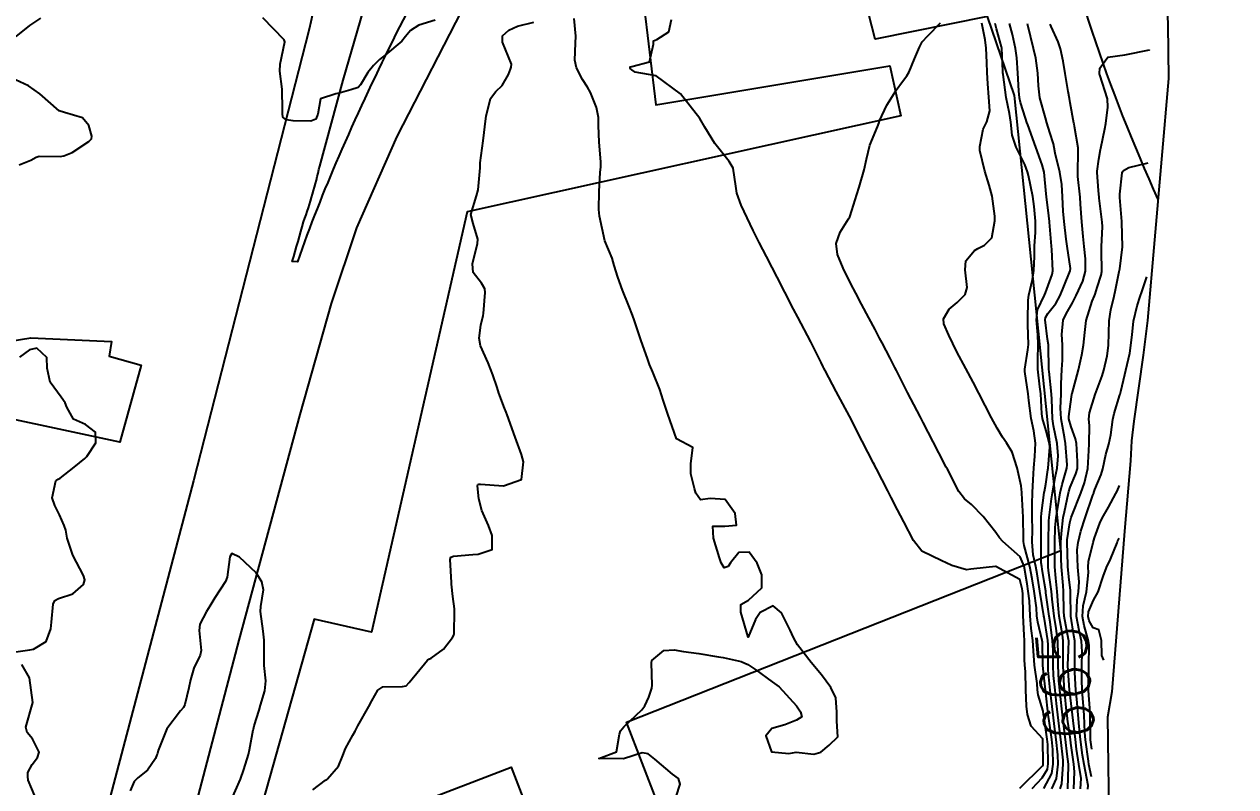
# Model space of a CAD drawing. Header units: metres. Extents: x 292545 to 299085, y 7450245 to 7463078.
# Drawn here: x 296784.5 to 296882.8, y 7460967.7 to 7461029.5 of the extents above; entities that cross this region are included whole.
import ezdxf
from ezdxf.enums import TextEntityAlignment as Align

# ---------------------------------------------------------------- set-up
doc = ezdxf.new("R2010")
doc.units = ezdxf.units.M
for name, color, linetype in [('Area', 45, 'Continuous'), ('Cotas', 45, 'Continuous'), ('Curvas de Nivel 1m', 11, 'Continuous'), ('Curvas de Nivel 5m', 15, 'Continuous'), ('Edificações', 30, 'Continuous'), ('Vias Primárias', 230, 'Continuous')]:
    doc.layers.add(name, color=color, linetype=linetype)
doc.styles.add('Style-STANDARD', font='STANDARD.shx')

msp = doc.modelspace()

# ---------------------------------------------------------------- linework, layer by layer
at = {"layer": 'Area'}
msp.add_polyline3d([(296877.243, 7461031.632, 665.394), (296877.322, 7461029.535, 665.815), (296877.375, 7461025.16, 666.194), (296875.678, 7461005.518, 673.602), (296875.344, 7461002.917, 666.782), (296875.31, 7461002.7, 666.592), (296874.555, 7460997.35, 672.542), (296874.371, 7460995.776, 666.973), (296874.292, 7460994.137, 674.774), (296873.819, 7460988.437, 673.823), (296872.774, 7460975.411, 669.542), (296872.422, 7460973.348, 668.744), (296872.558, 7460963.685, 682.706)], dxfattribs=at)
at = {"layer": 'Curvas de Nivel 1m', "flags": 128}
for points, elevation in [([(296783.843, 7461028.55), (296784.952, 7461029.439), (296785.858, 7461030.052)], 656), ([(296817.859, 7461029.873), (296816.544, 7461029.472), (296815.846, 7461029.029), (296815.456, 7461028.558), (296815.143, 7461028.18), (296813.822, 7461027.061), (296813.34, 7461026.682), (296812.863, 7461026.21), (296812.398, 7461025.623), (296811.797, 7461024.638), (296811.603, 7461024.414), (296811.015, 7461024.228), (296810.078, 7461023.947), (296809.788, 7461023.896), (296808.557, 7461023.486), (296808.341, 7461022.264), (296808.169, 7461021.856), (296807.757, 7461021.691), (296806.323, 7461021.719), (296805.758, 7461021.796), (296805.486, 7461022.02), (296805.456, 7461022.295), (296805.473, 7461022.589), (296805.443, 7461024.295), (296805.239, 7461025.731), (296805.291, 7461026.298), (296805.668, 7461028.129), (296805.61, 7461028.293), (296803.859, 7461030.074)], 657), ([(296807.929, 7460967.448), (296808.968, 7460968.252), (296809.066, 7460968.308), (296809.125, 7460968.36), (296810.005, 7460969.376), (296810.368, 7460970.238), (296810.576, 7460970.819), (296811.17, 7460971.898), (296811.364, 7460972.227), (296811.591, 7460972.638), (296812.467, 7460974.211), (296812.722, 7460974.685), (296813.213, 7460975.55), (296813.611, 7460975.802), (296815.218, 7460975.83), (296815.494, 7460975.9), (296815.76, 7460976.172), (296817.241, 7460977.97), (296817.339, 7460978.052), (296817.528, 7460978.147), (296818.523, 7460978.865), (296819.26, 7460979.808), (296819.378, 7460980.013), (296819.406, 7460980.129), (296819.433, 7460981.986), (296819.425, 7460982.129), (296819.303, 7460983.15), (296819.188, 7460984.131), (296819.179, 7460984.268), (296819.077, 7460986.133), (296819.137, 7460986.34), (296819.346, 7460986.411), (296820.906, 7460986.548), (296821.34, 7460986.56), (296822.484, 7460986.955), (296822.493, 7460988.093), (296822.178, 7460988.905), (296821.645, 7460990.106), (296821.397, 7460991.05), (296821.283, 7460992.111), (296821.314, 7460992.211), (296821.414, 7460992.244), (296821.547, 7460992.24), (296823.413, 7460992.119), (296824.868, 7460992.616), (296825.017, 7460994.064), (296824.853, 7460994.651), (296824.364, 7460996.071), (296823.699, 7460997.858), (296823.616, 7460998.079), (296823.486, 7460998.411), (296823.034, 7460999.623), (296822.878, 7461000.089), (296822.546, 7461001.127), (296822.156, 7461002.094), (296821.543, 7461003.468), (296821.436, 7461004.102), (296821.563, 7461005.153), (296821.752, 7461005.917), (296821.773, 7461006.098), (296821.916, 7461007.779), (296821.884, 7461008.097), (296821.607, 7461008.552), (296820.931, 7461009.426), (296820.897, 7461010.111), (296821.302, 7461011.768), (296821.324, 7461012.105), (296820.95, 7461013.399), (296820.763, 7461014.114), (296821.214, 7461015.633), (296821.362, 7461016.105), (296821.499, 7461017.891), (296821.5, 7461018.103), (296821.518, 7461018.301), (296821.743, 7461020.1), (296821.967, 7461021.892), (296821.995, 7461022.098), (296822.349, 7461023.53), (296822.79, 7461024.09), (296823.303, 7461024.58), (296823.807, 7461025.472), (296823.985, 7461025.904), (296824.039, 7461026.078), (296824.045, 7461026.306), (296823.821, 7461026.9), (296823.319, 7461028.085), (296823.33, 7461028.596), (296823.848, 7461029.079), (296824.534, 7461029.388), (296825.858, 7461029.704)], 657), ([(296837.103, 7460965.92), (296837.747, 7460967.911), (296837.596, 7460968.382), (296837.131, 7460968.726), (296835.68, 7460969.935), (296835.15, 7460970.387), (296834.649, 7460970.448), (296833.143, 7460969.97), (296831.143, 7460969.99), (296832.587, 7460970.54), (296832.818, 7460971.974), (296832.897, 7460972.251), (296833.179, 7460972.582), (296834.633, 7460973.948), (296834.877, 7460974.265), (296835.209, 7460974.988), (296835.442, 7460975.716), (296835.459, 7460975.938), (296835.415, 7460977.765), (296835.458, 7460977.938), (296836.421, 7460978.758), (296837.252, 7460978.808), (296838.026, 7460978.683), (296839.249, 7460978.505), (296840.865, 7460978.255), (296841.246, 7460978.188), (296842.695, 7460977.855), (296843.24, 7460977.636), (296843.878, 7460977.196), (296845.219, 7460976.224), (296845.783, 7460975.814), (296847.198, 7460974.267), (296847.504, 7460973.797), (296847.613, 7460973.372), (296847.186, 7460973.1), (296846.25, 7460972.742), (296845.179, 7460972.423), (296844.705, 7460971.827), (296845.154, 7460970.542), (296846.551, 7460970.407), (296847.153, 7460970.502), (296848.581, 7460970.356), (296849.154, 7460970.523), (296849.848, 7460971.085), (296850.534, 7460971.76), (296850.464, 7460973.039), (296850.462, 7460973.761), (296850.374, 7460974.931), (296849.971, 7460975.769), (296849.228, 7460976.78), (296848.388, 7460977.789), (296847.257, 7460979.215), (296846.947, 7460979.803), (296846.667, 7460980.411), (296845.961, 7460981.813), (296845.299, 7460982.393), (296844.25, 7460981.836), (296843.852, 7460981.273), (296843.263, 7460979.85), (296842.672, 7460981.856), (296842.657, 7460982.499), (296843.303, 7460982.832), (296844.377, 7460983.834), (296844.376, 7460984.886), (296843.995, 7460985.84), (296843.346, 7460986.731), (296842.493, 7460986.712), (296841.835, 7460985.865), (296841.639, 7460985.558), (296841.329, 7460985.461), (296841.075, 7460985.873), (296840.947, 7460986.266), (296840.451, 7460987.879), (296840.4, 7460988.852), (296841.373, 7460988.852), (296842.316, 7460988.918), (296842.211, 7460989.862), (296841.394, 7460991.006), (296840.191, 7460991.086), (296839.394, 7460990.974), (296839.02, 7460991.516), (296838.902, 7460991.898), (296838.611, 7460993.088), (296838.613, 7460993.902), (296838.762, 7460995.216), (296837.453, 7460995.92), (296836.73, 7460997.928), (296836.366, 7460999.06), (296836.085, 7460999.934), (296835.517, 7461001.318), (296835.265, 7461001.943), (296835.116, 7461002.357), (296834.553, 7461003.95), (296834.034, 7461005.49), (296833.882, 7461005.957), (296833.584, 7461006.7), (296833.069, 7461007.968), (296832.678, 7461009.038), (296832.397, 7461009.978), (296832.217, 7461010.57), (296831.643, 7461011.99), (296831.19, 7461013.995), (296831.15, 7461014.523), (296831.171, 7461015.995), (296831.258, 7461017.536), (296831.307, 7461017.986), (296831.317, 7461018.388), (296831.182, 7461019.988), (296831.111, 7461021.344), (296831.113, 7461021.99), (296830.961, 7461022.806), (296830.47, 7461024), (296830.228, 7461024.435), (296829.804, 7461025.075), (296829.319, 7461026.015), (296829.195, 7461026.641), (296829.253, 7461028.016), (296829.267, 7461028.59), (296829.137, 7461030.017)], 658), ([(296865.31, 7460967.587), (296867.141, 7460969.397), (296867.204, 7460969.498), (296867.214, 7460969.559), (296867.184, 7460971.548), (296867.173, 7460971.597), (296866.241, 7460972.632), (296865.942, 7460973.579), (296865.858, 7460974.238), (296865.804, 7460975.581), (296865.774, 7460977.043), (296865.725, 7460977.583), (296865.702, 7460978.038), (296865.702, 7460979.583), (296865.677, 7460979.994), (296865.587, 7460981.585), (296865.545, 7460983.351), (296865.522, 7460983.587), (296865.496, 7460983.769), (296865.322, 7460984.514), (296863.368, 7460985.574), (296863.333, 7460985.576), (296861.568, 7460985.39), (296861.33, 7460985.343), (296860.991, 7460985.296), (296859.786, 7460985.653), (296859.336, 7460985.869), (296858.97, 7460986.032), (296857.35, 7460986.814), (296856.677, 7460987.687), (296855.887, 7460989.185), (296855.618, 7460989.698), (296855.387, 7460990.154), (296854.864, 7460991.174), (296854.589, 7460991.712), (296853.673, 7460993.482), (296853.549, 7460993.728), (296853.508, 7460993.803), (296853.435, 7460993.952), (296852.513, 7460995.739), (296851.483, 7460997.75), (296850.417, 7460999.761), (296849.52, 7461001.456), (296849.41, 7461001.66), (296849.353, 7461001.773), (296849.176, 7461002.128), (296848.35, 7461003.788), (296848.081, 7461004.315), (296847.568, 7461005.273), (296847.285, 7461005.803), (296846.956, 7461006.429), (296846.241, 7461007.814), (296845.611, 7461009.042), (296845.209, 7461009.824), (296844.746, 7461010.715), (296844.166, 7461011.835), (296843.658, 7461012.83), (296843.181, 7461013.847), (296842.707, 7461014.878), (296842.338, 7461015.86), (296842.259, 7461016.422), (296842.057, 7461017.865), (296841.721, 7461018.423), (296840.56, 7461019.882), (296839.756, 7461021.211), (296839.335, 7461021.894), (296837.783, 7461023.91), (296835.804, 7461025.368), (296834.097, 7461025.669), (296833.812, 7461025.846), (296833.687, 7461025.961), (296833.693, 7461026.083), (296833.815, 7461026.125), (296835.268, 7461026.495), (296835.568, 7461027.943), (296835.581, 7461028.198), (296835.838, 7461028.302), (296836.835, 7461028.938), (296837.053, 7461029.922)], 659), ([(296867.273, 7460967.559), (296867.897, 7460968.791), (296868.021, 7460969.551), (296867.986, 7460970.726), (296867.906, 7460971.553), (296867.691, 7460973.052), (296867.626, 7460973.556), (296867.429, 7460975.34), (296867.408, 7460975.558), (296867.235, 7460977), (296867.179, 7460977.561), (296867.142, 7460979.442), (296867.127, 7460979.562), (296866.761, 7460981.051), (296866.703, 7460981.569), (296866.656, 7460982.206), (296866.471, 7460983.573), (296866.319, 7460984.571), (296866.121, 7460985.578), (296865.669, 7460987.274), (296865.618, 7460987.586), (296865.621, 7460987.842), (296865.577, 7460989.578), (296865.463, 7460991.519), (296865.463, 7460991.579), (296865.411, 7460992.103), (296865.097, 7460993.585), (296864.69, 7460994.836), (296864.226, 7460995.598), (296863.904, 7460996.05), (296863.465, 7460996.789), (296863.011, 7460997.615), (296862.493, 7460998.615), (296861.974, 7460999.625), (296861.512, 7461000.52), (296860.929, 7461001.636), (296860.208, 7461002.978), (296859.864, 7461003.647), (296859.56, 7461004.324), (296859.151, 7461005.238), (296859.111, 7461005.657), (296859.581, 7461006.435), (296860.239, 7461006.991), (296860.879, 7461007.637), (296861.028, 7461008.209), (296860.863, 7461009.638), (296860.919, 7461010.348), (296861.639, 7461011.208), (296861.898, 7461011.37), (296862.435, 7461011.622), (296863.046, 7461012.219), (296863.297, 7461013.614), (296863.288, 7461013.994), (296863.075, 7461015.616), (296862.826, 7461016.495), (296862.471, 7461017.622), (296862.067, 7461019.298), (296862.057, 7461019.627), (296862.341, 7461021.04), (296862.624, 7461021.621), (296862.878, 7461022.513), (296862.792, 7461023.62), (296862.714, 7461024.706), (296862.674, 7461025.621), (296862.636, 7461026.433), (296862.576, 7461027.619), (296862.496, 7461028.276), (296862.24, 7461029.624)], 661), ([(296867.918, 7460967.552), (296868.289, 7460968.391), (296868.426, 7460969.547), (296868.399, 7460970.302), (296868.272, 7460971.549), (296868.128, 7460972.606), (296868.007, 7460973.552), (296867.859, 7460974.901), (296867.786, 7460975.554), (296867.622, 7460977.171), (296867.601, 7460977.556), (296867.604, 7460979.212), (296867.582, 7460979.557), (296867.282, 7460981.451), (296867.264, 7460981.541), (296867.262, 7460981.56), (296867.26, 7460981.584), (296866.946, 7460983.565), (296866.726, 7460984.968), (296866.607, 7460985.571), (296866.405, 7460986.517), (296866.325, 7460987.576), (296866.334, 7460988.537), (296866.314, 7460989.571), (296866.304, 7460990.661), (296866.331, 7460991.571), (296866.385, 7460992.604), (296866.454, 7460993.57), (296866.523, 7460994.489), (296866.575, 7460995.569), (296866.461, 7460996.572), (296866.236, 7460997.572), (296866.033, 7460999.037), (296865.98, 7460999.575), (296865.716, 7461001.383), (296865.719, 7461001.578), (296865.975, 7461003.147), (296866.006, 7461003.575), (296865.974, 7461005.171), (296865.958, 7461005.576), (296865.991, 7461007.174), (296866.049, 7461007.575), (296866.329, 7461008.856), (296866.451, 7461009.572), (296866.491, 7461010.715), (296866.501, 7461011.571), (296866.577, 7461012.648), (296866.573, 7461013.571), (296866.482, 7461014.771), (296866.366, 7461015.573), (296866.017, 7461017.27), (296865.941, 7461017.578), (296865.722, 7461018.175), (296865.013, 7461019.591), (296864.703, 7461020.546), (296864.591, 7461021.598), (296864.474, 7461022.303), (296864.198, 7461023.604), (296863.96, 7461025.459), (296863.946, 7461025.608), (296863.941, 7461025.735), (296863.853, 7461027.6), (296863.834, 7461027.706), (296863.427, 7461029.184), (296863.306, 7461029.608)], 662), ([(296868.578, 7460967.545), (296868.727, 7460967.944), (296868.835, 7460969.543), (296868.824, 7460969.867), (296868.64, 7460971.545), (296868.563, 7460972.162), (296868.387, 7460973.548), (296868.285, 7460974.466), (296868.169, 7460975.55), (296868.054, 7460976.729), (296868.012, 7460977.552), (296868.007, 7460978.801), (296867.975, 7460979.553), (296867.762, 7460981.071), (296867.685, 7460981.556), (296867.431, 7460983.439), (296867.417, 7460983.559), (296867.319, 7460984.196), (296867.131, 7460985.363), (296867.092, 7460985.564), (296867.041, 7460985.86), (296867.032, 7460987.565), (296867.055, 7460989.24), (296867.053, 7460989.563), (296867.06, 7460989.889), (296867.299, 7460991.561), (296867.315, 7460991.65), (296867.413, 7460992.26), (296867.586, 7460993.403), (296867.607, 7460993.558), (296867.746, 7460995.261), (296867.719, 7460995.557), (296867.463, 7460996.563), (296867.162, 7460997.563), (296867.098, 7460997.945), (296867.006, 7460999.565), (296866.934, 7461000.14), (296866.773, 7461001.567), (296866.777, 7461002.325), (296866.81, 7461003.567), (296866.769, 7461004.36), (296866.674, 7461005.569), (296866.759, 7461006.391), (296867.305, 7461007.563), (296867.401, 7461007.757), (296867.605, 7461008.361), (296867.925, 7461009.25), (296867.986, 7461009.556), (296867.918, 7461011.279), (296867.893, 7461011.557), (296867.729, 7461013.492), (296867.723, 7461013.559), (296867.67, 7461014.008), (296867.482, 7461015.562), (296867.455, 7461015.803), (296867.282, 7461017.564), (296867.133, 7461018.155), (296866.612, 7461019.571), (296865.954, 7461021.385), (296865.885, 7461021.579), (296865.766, 7461021.925), (296865.38, 7461023.187), (296865.291, 7461023.587), (296865.233, 7461024.147), (296865.159, 7461025.59), (296865.069, 7461026.835), (296864.965, 7461027.589), (296864.725, 7461028.71), (296864.474, 7461029.594)], 663), ([(296869.212, 7460967.539), (296869.266, 7460969.414), (296869.257, 7460969.539), (296869.155, 7460970.345), (296869.016, 7460971.542), (296868.995, 7460971.721), (296868.768, 7460973.544), (296868.711, 7460974.031), (296868.548, 7460975.547), (296868.483, 7460976.288), (296868.415, 7460977.548), (296868.413, 7460978.387), (296868.389, 7460979.549), (296868.267, 7460980.556), (296868.103, 7460981.552), (296867.937, 7460982.92), (296867.877, 7460983.554), (296867.643, 7460985.243), (296867.617, 7460985.557), (296867.636, 7460987.28), (296867.64, 7460987.557), (296867.674, 7460989.263), (296867.693, 7460989.557), (296867.89, 7460991.063), (296867.963, 7460991.554), (296868.185, 7460992.789), (296868.339, 7460993.551), (296868.436, 7460994.557), (296868.346, 7460995.551), (296868.049, 7460996.973), (296867.956, 7460997.555), (296867.904, 7460999.148), (296867.888, 7460999.556), (296867.684, 7461001.395), (296867.673, 7461001.558), (296867.633, 7461003.478), (296867.628, 7461003.559), (296867.557, 7461004.011), (296867.366, 7461005.562), (296867.384, 7461005.753), (296867.578, 7461006.083), (296868.229, 7461006.911), (296868.578, 7461007.55), (296868.877, 7461008.274), (296869.41, 7461009.542), (296869.43, 7461009.737), (296869.142, 7461011.545), (296869.068, 7461012.127), (296868.906, 7461013.548), (296868.826, 7461014.398), (296868.768, 7461015.544), (296868.712, 7461016.554), (296868.57, 7461017.547), (296868.19, 7461019.1), (296868.102, 7461019.555), (296868.044, 7461019.854), (296867.755, 7461020.774), (296867.511, 7461021.563), (296867.385, 7461021.945), (296866.929, 7461023.569), (296866.828, 7461024.539), (296866.785, 7461025.57), (296866.608, 7461026.789), (296866.43, 7461027.574), (296865.955, 7461029.476), (296865.934, 7461029.579)], 664), ([(296870.234, 7460967.529), (296870.281, 7460968.379), (296870.111, 7460969.53), (296869.924, 7460970.77), (296869.823, 7460971.534), (296869.636, 7460973.088), (296869.587, 7460973.536), (296869.36, 7460975.39), (296869.344, 7460975.539), (296869.237, 7460977.14), (296869.214, 7460977.54), (296869.214, 7460977.569), (296869.255, 7460978.785), (296869.284, 7460979.54), (296869.279, 7460979.556), (296869.264, 7460979.642), (296868.919, 7460981.544), (296868.881, 7460981.952), (296868.869, 7460983.544), (296868.839, 7460984.023), (296868.696, 7460985.546), (296868.67, 7460986.22), (296868.653, 7460987.547), (296868.682, 7460988.235), (296868.843, 7460989.545), (296868.925, 7460990.008), (296869.258, 7460991.541), (296869.287, 7460991.659), (296869.41, 7460991.999), (296869.87, 7460993.09), (296869.981, 7460993.532), (296869.999, 7460994.092), (296869.904, 7460995.533), (296869.837, 7460995.914), (296869.467, 7460996.9), (296869.296, 7460997.542), (296869.29, 7460997.727), (296869.5, 7460999.343), (296869.532, 7460999.51), (296869.542, 7460999.539), (296869.56, 7460999.596), (296870.082, 7461001.532), (296870.337, 7461002.732), (296870.469, 7461003.526), (296870.577, 7461004.539), (296870.704, 7461005.523), (296871.172, 7461007.099), (296871.367, 7461007.513), (296871.438, 7461007.67), (296871.603, 7461008.186), (296871.925, 7461009.2), (296871.971, 7461009.507), (296871.936, 7461011.211), (296871.939, 7461011.507), (296872.022, 7461013.144), (296872.006, 7461013.507), (296871.75, 7461015.452), (296871.746, 7461015.509), (296871.698, 7461016.061), (296871.594, 7461017.511), (296871.594, 7461017.632), (296871.729, 7461018.606), (296871.863, 7461019.387), (296871.892, 7461019.509), (296872.207, 7461021.057), (296872.28, 7461021.505), (296872.459, 7461022.821), (296872.436, 7461023.503), (296871.812, 7461025.435), (296871.783, 7461025.51), (296871.78, 7461025.544), (296871.818, 7461025.976), (296872.466, 7461026.865), (296873.829, 7461027.066), (296875.833, 7461027.46), (296875.833, 7461027.46)], 666), ([(296784.106, 7461018.158), (296785.032, 7461018.537), (296785.487, 7461018.77), (296785.726, 7461018.86), (296787.411, 7461018.828), (296787.727, 7461018.876), (296788.388, 7461019.158), (296789.738, 7461020.037), (296789.96, 7461020.258), (296789.987, 7461020.478), (296789.751, 7461021.331), (296789.227, 7461021.958), (296787.762, 7461022.388), (296787.34, 7461022.514), (296785.783, 7461023.902), (296784.848, 7461024.539), (296783.798, 7461025.052)], 656), ([(296870.827, 7460967.523), (296870.849, 7460967.8), (296870.523, 7460969.526), (296870.403, 7460970.279), (296870.234, 7460971.529), (296870.12, 7460972.594), (296870.049, 7460973.531), (296869.927, 7460974.812), (296869.86, 7460975.534), (296869.781, 7460976.988), (296869.777, 7460977.532), (296869.787, 7460978.071), (296869.775, 7460979.532), (296869.704, 7460979.97), (296869.445, 7460981.538), (296869.418, 7460983.432), (296869.428, 7460983.538), (296869.437, 7460983.661), (296869.322, 7460984.489), (296869.207, 7460985.541), (296869.201, 7460985.675), (296869.152, 7460987.542), (296869.16, 7460987.747), (296869.379, 7460989.118), (296869.476, 7460989.539), (296869.524, 7460989.677), (296870.265, 7460991.527), (296870.569, 7460992.369), (296870.822, 7460993.519), (296870.921, 7460994.991), (296870.939, 7460995.518), (296870.957, 7460997.007), (296870.924, 7460997.518), (296870.972, 7460998.026), (296871.431, 7460999.511), (296871.505, 7460999.731), (296871.986, 7461001.037), (296872.139, 7461001.504), (296872.398, 7461002.643), (296872.51, 7461003.5), (296872.545, 7461004.519), (296872.576, 7461005.5), (296872.701, 7461006.38), (296872.966, 7461007.496), (296873.09, 7461008.006), (296873.388, 7461009.492), (296873.417, 7461009.7), (296873.643, 7461011.49), (296873.597, 7461013.491), (296873.593, 7461013.562), (296873.426, 7461015.493), (296873.423, 7461015.765), (296873.611, 7461017.491), (296873.633, 7461017.572), (296873.716, 7461017.697), (296874.152, 7461017.918), (296875.723, 7461018.31)], 667), ([(296871.133, 7460968.52), (296870.925, 7460969.522), (296870.878, 7460969.791), (296870.646, 7460971.525), (296870.592, 7460972.113), (296870.53, 7460973.527), (296870.48, 7460974.248), (296870.374, 7460975.528), (296870.34, 7460976.415), (296870.35, 7460977.523), (296870.369, 7460978.638), (296870.306, 7460979.524), (296870.123, 7460980.379), (296869.917, 7460981.53), (296869.954, 7460982.879), (296870.068, 7460983.529), (296870.131, 7460984.338), (296870.02, 7460985.53), (296869.961, 7460986.924), (296870.042, 7460987.53), (296870.277, 7460988.432), (296870.604, 7460989.522), (296871.248, 7460991.359), (296871.309, 7460991.511), (296871.332, 7460991.583), (296871.408, 7460991.827), (296871.906, 7460993.025), (296872.059, 7460993.504), (296872.303, 7460994.643), (296872.531, 7460995.499), (296872.7, 7460996.258), (296872.874, 7460997.496), (296872.983, 7460997.992), (296873.424, 7460999.491), (296873.444, 7460999.55), (296873.506, 7460999.759), (296874.234, 7461002.866), (296874.437, 7461004.352), (296874.526, 7461005.476), (296874.827, 7461006.713), (296875.085, 7461007.468), (296875.214, 7461007.85), (296875.613, 7461009.06)], 668), ([(296783.243, 7460978.56), (296784.963, 7460978.819), (296785.248, 7460978.878), (296786.279, 7460979.499), (296786.668, 7460980.516), (296786.728, 7460981.065), (296786.864, 7460982.514), (296786.99, 7460982.819), (296787.298, 7460982.989), (296788.454, 7460983.346), (296789.309, 7460984.103), (296789.427, 7460984.488), (296789.318, 7460984.845), (296788.438, 7460986.499), (296787.997, 7460987.863), (296787.871, 7460988.505), (296787.756, 7460988.893), (296787.375, 7460989.753), (296786.978, 7460990.514), (296786.765, 7460991.143), (296787.071, 7460992.513), (296787.271, 7460992.654), (296787.415, 7460992.742), (296788.549, 7460993.618), (296789.431, 7460994.329), (296789.511, 7460994.4), (296789.581, 7460994.479), (296790.325, 7460995.596), (296790.297, 7460996.472), (296789.469, 7460997.074), (296788.495, 7460997.517), (296787.952, 7460998.503), (296787.827, 7460998.846), (296787.491, 7460999.303), (296786.618, 7461000.519), (296786.377, 7461001.664), (296786.327, 7461002.522), (296785.54, 7461003.284), (296784.939, 7461003.136), (296784.118, 7461002.544)], 656), ([(296871.163, 7460970.75), (296871.059, 7460971.521), (296871.046, 7460971.65), (296871.028, 7460973.522), (296871.023, 7460973.694), (296870.886, 7460975.523), (296870.877, 7460975.864), (296870.924, 7460977.515), (296870.937, 7460979.192), (296870.893, 7460979.516), (296870.53, 7460980.776), (296870.391, 7460981.523), (296870.445, 7460982.373), (296870.711, 7460983.519), (296870.886, 7460985.074), (296870.867, 7460985.517), (296870.879, 7460985.978), (296871.252, 7460987.512), (296871.367, 7460987.886), (296871.799, 7460989.086), (296872.006, 7460989.504), (296872.518, 7460990.373), (296873.113, 7460991.493), (296873.209, 7460991.689), (296873.413, 7460992.14)], 669), ([(296801.237, 7460966.481), (296802.047, 7460968.331), (296802.342, 7460969.121), (296802.703, 7460970.324), (296802.787, 7460970.693), (296803.092, 7460972.321), (296803.105, 7460972.39), (296803.176, 7460972.637), (296803.577, 7460973.928), (296803.691, 7460974.315), (296804.047, 7460975.475), (296804.108, 7460976.311), (296803.992, 7460977.556), (296803.987, 7460978.313), (296803.975, 7460979.594), (296803.89, 7460980.314), (296803.679, 7460981.924), (296803.697, 7460982.316), (296803.938, 7460983.682), (296803.8, 7460984.315), (296803.324, 7460985.047), (296801.968, 7460986.334), (296801.346, 7460986.626), (296801.2, 7460986.342), (296800.964, 7460984.7), (296800.833, 7460984.347), (296799.964, 7460983.024), (296799.573, 7460982.366), (296799.289, 7460981.929), (296798.76, 7460980.893), (296798.716, 7460980.376), (296798.863, 7460978.759), (296798.78, 7460978.375), (296798.275, 7460977.337), (296797.995, 7460976.382), (296797.86, 7460975.737), (296797.547, 7460974.386), (296797.435, 7460974.143), (296797.188, 7460973.86), (296796.072, 7460972.407), (296795.381, 7460970.643), (296795.32, 7460970.417), (296795.275, 7460970.295), (296795.147, 7460969.998), (296794.506, 7460969.052), (296793.736, 7460968.434), (296793.429, 7460968.128), (296793.112, 7460967.378)], 656), ([(296784.503, 7460961.08), (296784.92, 7460962.541), (296784.927, 7460962.669), (296785.067, 7460963.481), (296785.24, 7460964.369), (296785.263, 7460964.528), (296785.534, 7460966.09), (296785.561, 7460966.525), (296785.113, 7460967.534), (296784.837, 7460968.251), (296784.803, 7460968.535), (296784.798, 7460968.865), (296785.137, 7460969.501), (296785.584, 7460970.088), (296785.724, 7460970.524), (296785.164, 7460971.607), (296784.736, 7460972.104), (296784.641, 7460972.538), (296785.193, 7460974.53), (296784.947, 7460976.534), (296784.305, 7460977.615)], 656)]:
    msp.add_lwpolyline(points, dxfattribs=dict(at, elevation=elevation))
at = {"layer": 'Curvas de Nivel 5m', "flags": 128}
for points, elevation in [([(296866.314, 7460967.572), (296867.132, 7460968.431), (296867.547, 7460969.148), (296867.617, 7460969.555), (296867.583, 7460971.14), (296867.545, 7460971.556), (296867.251, 7460973.501), (296867.244, 7460973.559), (296867.196, 7460973.844), (296866.797, 7460975.155), (296866.748, 7460975.567), (296866.709, 7460976.079), (296866.493, 7460977.571), (296866.427, 7460978.745), (296866.378, 7460979.573), (296866.234, 7460980.537), (296866.146, 7460981.577), (296866.087, 7460982.793), (296865.997, 7460983.58), (296865.907, 7460984.17), (296865.663, 7460985.585), (296865.344, 7460986.353), (296863.945, 7460987.604), (296863.654, 7460987.894), (296863.37, 7460988.333), (296862.345, 7460989.62), (296861.393, 7460990.601), (296860.827, 7460991.068), (296860.367, 7460991.646), (296859.43, 7460993.452), (296859.318, 7460993.661), (296859.191, 7460993.906), (296858.277, 7460995.672), (296857.468, 7460997.238), (296857.242, 7460997.682), (296856.979, 7460998.186), (296856.197, 7460999.693), (296855.516, 7461001.035), (296855.293, 7461001.475), (296855.173, 7461001.705), (296854.78, 7461002.465), (296854.127, 7461003.721), (296853.93, 7461004.098), (296853.564, 7461004.789), (296853.059, 7461005.735), (296852.47, 7461006.855), (296852.001, 7461007.746), (296851.604, 7461008.5), (296850.973, 7461009.756), (296850.514, 7461010.882), (296850.419, 7461011.762), (296850.728, 7461012.688), (296851.409, 7461013.753), (296851.505, 7461013.921), (296851.68, 7461014.431), (296852.096, 7461015.744), (296852.284, 7461016.327), (296852.68, 7461017.736), (296852.866, 7461018.592), (296853.147, 7461019.729), (296853.758, 7461021.229), (296853.897, 7461021.583), (296853.933, 7461021.718), (296854.513, 7461022.976), (296854.987, 7461023.708), (296855.285, 7461024.21), (296855.801, 7461024.914), (296856.142, 7461025.362), (296856.319, 7461025.695), (296856.776, 7461026.738), (296857.16, 7461027.687), (296857.397, 7461028.125), (296857.842, 7461028.596), (296858.884, 7461029.665)], 660), ([(296869.698, 7460967.534), (296869.754, 7460968.916), (296869.689, 7460969.535), (296869.449, 7460971.257), (296869.413, 7460971.538), (296869.189, 7460973.184), (296869.142, 7460973.541), (296869.137, 7460973.597), (296868.929, 7460975.543), (296868.905, 7460975.855), (296868.819, 7460977.544), (296868.817, 7460977.974), (296868.826, 7460979.544), (296868.776, 7460980.037), (296868.513, 7460981.548), (296868.42, 7460982.425), (296868.356, 7460983.55), (296868.246, 7460984.628), (296868.165, 7460985.552), (296868.151, 7460986.752), (296868.149, 7460987.552), (296868.186, 7460988.741), (296868.265, 7460989.551), (296868.414, 7460990.529), (296868.598, 7460991.548), (296868.75, 7460992.209), (296869.136, 7460993.543), (296869.166, 7460993.812), (296869.021, 7460995.544), (296868.932, 7460996.072), (296868.655, 7460997.548), (296868.613, 7460998.422), (296868.657, 7460999.548), (296868.667, 7461000.393), (296868.729, 7461001.548), (296868.776, 7461002.306), (296868.773, 7461003.548), (296868.72, 7461004.39), (296868.84, 7461005.547), (296869.074, 7461006.049), (296869.587, 7461006.948), (296869.89, 7461007.536), (296870.436, 7461008.702), (296870.64, 7461009.525), (296870.633, 7461010.525), (296870.53, 7461011.527), (296870.46, 7461012.337), (296870.353, 7461013.53), (296870.247, 7461014.962), (296870.199, 7461015.525), (296870.028, 7461017.208), (296870.012, 7461017.527), (296870.054, 7461019.211), (296870.036, 7461019.527), (296869.76, 7461021.245), (296869.71, 7461021.479), (296869.7, 7461021.531), (296869.409, 7461023.165), (296869.339, 7461023.537), (296869.245, 7461024.084), (296868.995, 7461025.542), (296868.828, 7461026.55), (296868.616, 7461027.548), (296868.42, 7461028.132), (296867.851, 7461029.376), (296867.783, 7461029.561)], 665), ([(296872.143, 7460977.98), (296871.962, 7460978.363), (296871.954, 7460979.565), (296871.734, 7460980.424), (296871.274, 7460980.597), (296870.93, 7460981.166), (296870.863, 7460981.516), (296870.897, 7460981.908), (296871.303, 7460982.828), (296871.671, 7460983.506), (296872.079, 7460984.749), (296872.348, 7460985.5), (296872.663, 7460986.177), (296873.2, 7460987.492), (296873.248, 7460987.607), (296873.363, 7460987.88)], 670)]:
    msp.add_lwpolyline(points, dxfattribs=dict(at, elevation=elevation))
at = {"layer": 'Edificações'}
for points in [[(296852.211, 7461033.648), (296834.753, 7461031.59), (296835.762, 7461023.022), (296854.759, 7461026.175), (296855.645, 7461022.113), (296820.463, 7461014.331), (296812.701, 7460980.235), (296808.042, 7460981.295), (296803.379, 7460964.783), (296807.781, 7460963.065), (296824.023, 7460969.306), (296826.544, 7460962.744), (296835.93, 7460966.35), (296833.4, 7460972.934), (296868.632, 7460986.879), (296864.874, 7461023.759), (296862.677, 7461030.173), (296853.57, 7461028.345)], [(296775.056, 7460994.911), (296742.772, 7460987.32), (296742.035, 7460990.452), (296734.959, 7460988.788), (296733.004, 7460997.1), (296744.441, 7460999.79), (296741.785, 7461011.082), (296749.816, 7461012.971), (296748.402, 7461018.982), (296761.735, 7461022.118), (296763.516, 7461016.021), (296778.984, 7461019.824), (296782.506, 7461003.704), (296785.035, 7461004.104), (296791.598, 7461003.806), (296791.392, 7461002.631), (296794.004, 7461001.903), (296792.263, 7460995.647), (296778.458, 7460998.603), (296777.416, 7461002.845), (296773.453, 7461001.871)]]:
    msp.add_lwpolyline(points, close=True, dxfattribs=at)
at = {"layer": 'Vias Primárias'}
msp.add_lwpolyline([(296857.786, 7461232.47), (296847.691, 7461212.513), (296832.265, 7461185.32), (296821.944, 7461165.728), (296815.949, 7461150.835, 0.10225), (296806.91, 7461100.853, 0.046717), (296810.371, 7461056.92, -0.057514), (296810.833, 7461048.809, -0.032088), (296807.622, 7461029.141), (296798.24, 7460992.529), (296787.99, 7460953.669), (296781.969, 7460930.647), (296775.848, 7460904.887), (296771.836, 7460883.499), (296769.706, 7460864.173), (296769.209, 7460856.458)], format="xyb", dxfattribs=at)
at = {"layer": 'Vias Primárias', "elevation": 667.587}
msp.add_lwpolyline([(296777.513, 7460872.406), (296784.409, 7460911.637), (296787.396, 7460924.274), (296791.025, 7460938.07), (296794.525, 7460951.481), (296798.056, 7460964.765), (296801.944, 7460979.605), (296806.913, 7460997.905), (296809.432, 7461006.899), (296811.495, 7461013.027), (296814.766, 7461020.448), (296820.489, 7461031.562), (296825.036, 7461039.839), (296831.416, 7461048.776), (296841.099, 7461059.015), (296846.46, 7461064.729), (296855.49, 7461072.619), (296863.571, 7461078.609), (296871.945, 7461083.284), (296882.839, 7461088.687)], dxfattribs=at)
at = {"layer": 'Vias Primárias', "elevation": 663.602}
msp.add_lwpolyline([(296881.313, 7461069.561), (296869.035, 7461056.865, 0.362631), (296867.278, 7461043.149, 0.053696), (296876.527, 7461015.339, 2.590627)], format="xyb", dxfattribs=at)
at = {"layer": 'Vias Primárias'}
msp.add_lwpolyline([(296827.028, 7461049.864), (296825.993, 7461048.329, 0.020692), (296819.204, 7461037.302, 0.02477), (296810.035, 7461018.838, 0.018667), (296806.675, 7461010.28), (296806.26, 7461010.316, 0.003797), (296807.181, 7461013.533, 0.033996), (296808.494, 7461018.05), (296810.4, 7461025.005), (296812.728, 7461033.053), (296815.463, 7461042.102), (296819.041, 7461053.435, 0.239647)], format="xyb", close=True, dxfattribs=at)

# ---------------------------------------------------------------- texts
at = {"layer": 'Cotas', "style": 'Style-STANDARD'}
msp.add_text('665', height=4, rotation=95.08469, dxfattribs=at).set_placement((296869.014, 7460976.083, 665), align=Align.MIDDLE_CENTER)

doc.saveas('drawing.dxf')
